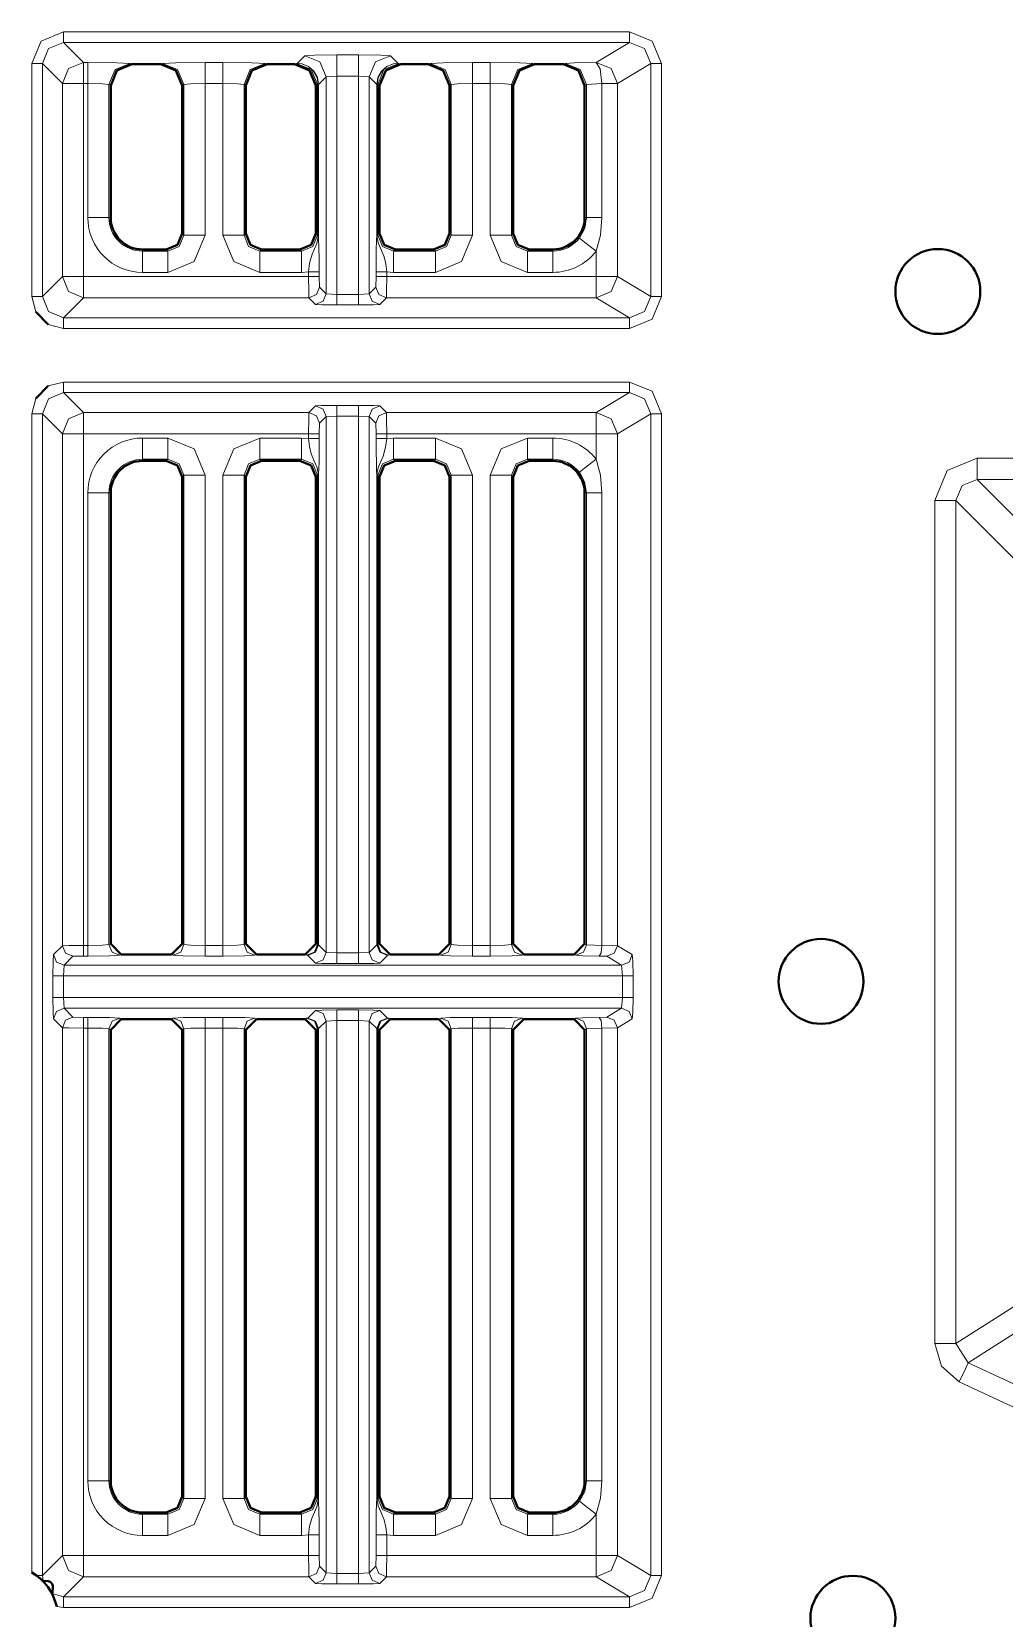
# Model space of a CAD drawing. Header units: millimetres. Extents: x 0 to 2941, y -405 to 1422.
# Drawn here: x 943.9 to 989.7, y 1053.2 to 1127.9 of the extents above; entities that cross this region are included whole.
import ezdxf

# ---------------------------------------------------------------- set-up
doc = ezdxf.new("R2010")
doc.units = ezdxf.units.MM
doc.layers.add('FINE', color=9, linetype='Continuous')
doc.layers.add('OUTLINE', color=7, linetype='Continuous')

msp = doc.modelspace()

# ---------------------------------------------------------------- linework, layer by layer
at = {"layer": 'FINE', "lineweight": 9}
for p, q in [((972.044, 1127.928), (945.379, 1127.928)), ((945.379, 1127.428), (972.044, 1127.428)), ((946.323, 1126.484), (945.379, 1127.428)), ((972.044, 1127.428), (970.471, 1126.484)), ((943.88, 1126.428), (943.88, 1115.453)), ((944.38, 1115.453), (944.38, 1126.428)), ((944.38, 1126.428), (945.323, 1125.484)), ((946.519, 1126.484), (946.323, 1126.484)), ((948.599, 1126.393), (948.516, 1126.434)), ((950.046, 1126.434), (949.963, 1126.393)), ((954.964, 1126.393), (954.881, 1126.434)), ((956.346, 1126.434), (956.264, 1126.393)), ((956.395, 1126.443), (956.346, 1126.434)), ((956.751, 1126.799), (956.395, 1126.443)), ((959.276, 1126.837), (958.251, 1126.837)), ((961.132, 1126.443), (960.776, 1126.799)), ((961.181, 1126.434), (961.132, 1126.443)), ((961.264, 1126.393), (961.181, 1126.434)), ((962.646, 1126.434), (962.564, 1126.393)), ((965.483, 1126.484), (964.643, 1126.484)), ((967.564, 1126.393), (967.481, 1126.434)), ((969.016, 1126.436), (968.929, 1126.393)), ((971.47, 1125.484), (973.044, 1126.429)), ((973.044, 1126.429), (973.044, 1115.452)), ((973.544, 1115.452), (973.544, 1126.429)), ((957.394, 1125.442), (957.751, 1125.8)), ((957.751, 1125.8), (958.251, 1125.838)), ((957.751, 1125.8), (957.751, 1115.582)), ((958.251, 1115.556), (958.251, 1125.838)), ((959.276, 1125.838), (959.276, 1115.556)), ((959.776, 1115.582), (959.776, 1125.8)), ((959.776, 1125.8), (960.134, 1125.442)), ((945.323, 1125.484), (945.323, 1116.397)), ((946.323, 1125.484), (946.519, 1125.484)), ((946.519, 1125.484), (946.519, 1119.172)), ((947.517, 1119.172), (947.517, 1125.435)), ((947.517, 1125.435), (947.599, 1125.394)), ((950.963, 1125.394), (951.045, 1125.435)), ((951.045, 1125.435), (951.045, 1118.34)), ((952.884, 1125.484), (952.884, 1118.34)), ((957.263, 1125.394), (957.345, 1125.435)), ((957.345, 1125.435), (957.377, 1125.446)), ((957.345, 1125.435), (957.345, 1118.34)), ((957.377, 1125.446), (957.377, 1125.442)), ((957.394, 1118.34), (957.394, 1125.442)), ((960.134, 1125.442), (960.134, 1118.34)), ((960.15, 1125.442), (960.15, 1125.446)), ((960.15, 1125.446), (960.182, 1125.435)), ((960.15, 1118.34), (960.15, 1125.442)), ((963.564, 1125.394), (963.645, 1125.435)), ((964.643, 1118.34), (964.643, 1125.484)), ((964.643, 1125.484), (965.483, 1125.484)), ((965.483, 1125.484), (965.483, 1118.34)), ((966.482, 1118.34), (966.482, 1125.435)), ((966.482, 1125.435), (966.564, 1125.394)), ((969.929, 1125.394), (970.015, 1125.437)), ((970.015, 1125.437), (970.742, 1125.484)), ((970.015, 1125.437), (970.015, 1119.172)), ((970.742, 1119.172), (970.742, 1125.484)), ((971.47, 1116.397), (971.47, 1125.484)), ((947.599, 1119.172), (947.517, 1119.172)), ((970.015, 1119.172), (969.929, 1119.172)), ((951.045, 1118.34), (950.963, 1118.421)), ((957.345, 1118.34), (957.263, 1118.421)), ((960.263, 1118.421), (960.182, 1118.34)), ((966.564, 1118.421), (966.482, 1118.34)), ((949.099, 1117.591), (949.099, 1117.672)), ((950.296, 1117.591), (949.099, 1117.591)), ((950.215, 1117.672), (950.296, 1117.591)), ((960.931, 1117.591), (961.013, 1117.672)), ((962.896, 1117.591), (960.931, 1117.591)), ((962.814, 1117.672), (962.896, 1117.591)), ((970.471, 1117.594), (970.471, 1116.397)), ((949.099, 1116.592), (950.296, 1116.592)), ((954.631, 1116.592), (956.596, 1116.592)), ((956.596, 1116.592), (956.923, 1116.623)), ((956.923, 1116.623), (956.923, 1116.397)), ((957.423, 1116.397), (957.423, 1116.623)), ((960.104, 1116.623), (960.104, 1116.397)), ((967.231, 1116.592), (968.429, 1116.592)), ((945.323, 1116.397), (944.38, 1115.453)), ((957.435, 1115.897), (957.423, 1116.397)), ((957.751, 1115.582), (957.435, 1115.897)), ((960.091, 1115.897), (959.776, 1115.582)), ((960.104, 1116.397), (960.091, 1115.897)), ((973.044, 1115.452), (971.47, 1116.397)), ((943.88, 1115.453), (944.068, 1114.726)), ((945.379, 1114.453), (946.323, 1115.397)), ((946.323, 1115.397), (956.936, 1115.397)), ((956.936, 1115.397), (957.251, 1115.082)), ((958.251, 1115.556), (957.751, 1115.582)), ((959.276, 1115.556), (958.251, 1115.556)), ((959.776, 1115.582), (959.276, 1115.556)), ((960.276, 1115.082), (960.591, 1115.397)), ((960.591, 1115.397), (970.471, 1115.397)), ((970.471, 1115.397), (972.044, 1114.453)), ((972.044, 1114.453), (945.379, 1114.453)), ((958.251, 1115.056), (959.276, 1115.056)), ((944.652, 1114.141), (945.379, 1113.954)), ((945.379, 1111.427), (944.652, 1111.239)), ((972.044, 1111.427), (945.379, 1111.427)), ((944.068, 1110.655), (943.88, 1109.928)), ((945.379, 1110.928), (972.044, 1110.928)), ((946.323, 1109.984), (945.379, 1110.928)), ((972.044, 1110.928), (970.471, 1109.984)), ((943.88, 1109.928), (943.88, 1055.348)), ((956.936, 1109.984), (946.323, 1109.984)), ((957.251, 1110.299), (956.936, 1109.984)), ((959.276, 1110.324), (958.251, 1110.324)), ((960.591, 1109.984), (960.276, 1110.299)), ((970.471, 1109.984), (960.591, 1109.984)), ((971.47, 1108.984), (973.044, 1109.928)), ((973.544, 1055.202), (973.544, 1109.928)), ((957.423, 1108.984), (957.435, 1109.484)), ((957.751, 1109.799), (958.251, 1109.825)), ((958.251, 1109.825), (959.276, 1109.825)), ((958.251, 1084.532), (958.251, 1109.825)), ((959.276, 1109.825), (959.276, 1084.532)), ((959.276, 1109.825), (959.776, 1109.799)), ((959.776, 1109.799), (960.091, 1109.484)), ((959.776, 1084.558), (959.776, 1109.799)), ((960.091, 1109.484), (960.104, 1108.984)), ((945.323, 1108.984), (945.323, 1084.873)), ((950.296, 1108.788), (949.099, 1108.788)), ((956.596, 1108.788), (954.631, 1108.788)), ((956.923, 1108.758), (956.596, 1108.788)), ((956.923, 1108.984), (956.923, 1108.758)), ((957.423, 1108.758), (957.423, 1108.984)), ((960.104, 1108.984), (960.104, 1108.758)), ((960.604, 1108.984), (970.471, 1108.984)), ((960.604, 1108.758), (960.604, 1108.984)), ((968.429, 1108.788), (967.231, 1108.788)), ((970.471, 1108.984), (970.471, 1107.786)), ((971.47, 1084.873), (971.47, 1108.984)), ((950.296, 1107.79), (950.215, 1107.708)), ((954.712, 1107.708), (954.631, 1107.79)), ((954.631, 1107.79), (956.596, 1107.79)), ((956.596, 1107.79), (956.514, 1107.708)), ((993.423, 1107.835), (988.418, 1107.835)), ((950.963, 1106.959), (951.045, 1107.041)), ((951.045, 1107.041), (951.045, 1084.923)), ((952.884, 1107.041), (952.884, 1084.886)), ((953.882, 1107.041), (953.963, 1106.959)), ((957.377, 1107.041), (957.377, 1084.915)), ((957.394, 1084.915), (957.394, 1107.041)), ((960.134, 1107.041), (960.134, 1084.915)), ((960.15, 1084.915), (960.15, 1107.041)), ((960.182, 1107.041), (960.263, 1106.959)), ((963.564, 1106.959), (963.645, 1107.041)), ((963.645, 1107.041), (963.645, 1084.923)), ((964.643, 1084.886), (964.643, 1107.041)), ((946.519, 1106.208), (946.519, 1084.886)), ((947.517, 1106.208), (947.599, 1106.208)), ((969.929, 1106.208), (970.015, 1106.208)), ((970.015, 1106.208), (970.015, 1084.921)), ((970.742, 1084.885), (970.742, 1106.208)), ((1010.59, 1084.665), (988.418, 1106.837)), ((988.418, 1106.837), (993.423, 1106.837)), ((986.422, 1105.839), (986.422, 1066.131)), ((987.42, 1105.839), (1009.592, 1083.667)), ((987.42, 1066.131), (987.42, 1105.839)), ((945.323, 1084.873), (944.903, 1084.453)), ((946.519, 1084.886), (946.323, 1084.886)), ((948.016, 1084.423), (948.099, 1084.464)), ((950.463, 1084.464), (950.546, 1084.423)), ((951.045, 1084.923), (950.963, 1084.964)), ((954.382, 1084.423), (954.464, 1084.464)), ((956.764, 1084.464), (956.846, 1084.423)), ((957.345, 1084.923), (957.263, 1084.964)), ((957.377, 1084.915), (957.345, 1084.923)), ((957.751, 1084.558), (957.394, 1084.915)), ((958.251, 1084.532), (957.751, 1084.558)), ((959.276, 1084.532), (958.251, 1084.532)), ((959.776, 1084.558), (959.276, 1084.532)), ((960.134, 1084.915), (959.776, 1084.558)), ((960.182, 1084.923), (960.15, 1084.915)), ((960.681, 1084.423), (960.764, 1084.464)), ((963.064, 1084.464), (963.146, 1084.423)), ((963.645, 1084.923), (963.564, 1084.964)), ((966.564, 1084.964), (966.482, 1084.923)), ((966.981, 1084.423), (967.064, 1084.464)), ((969.429, 1084.464), (969.515, 1084.421)), ((970.015, 1084.921), (969.929, 1084.964)), ((970.742, 1084.885), (970.015, 1084.921)), ((971.47, 1084.873), (970.742, 1084.885)), ((972.17, 1084.453), (971.47, 1084.873)), ((945.378, 1083.453), (945.403, 1083.953)), ((945.403, 1083.953), (945.823, 1084.373)), ((971.671, 1083.953), (945.403, 1083.953)), ((945.823, 1084.373), (946.323, 1084.386)), ((946.323, 1084.386), (946.519, 1084.386)), ((952.043, 1084.386), (952.884, 1084.386)), ((956.846, 1084.423), (956.894, 1084.415)), ((956.894, 1084.415), (957.251, 1084.058)), ((958.251, 1084.032), (959.276, 1084.032)), ((960.276, 1084.058), (960.633, 1084.415)), ((960.633, 1084.415), (960.681, 1084.423)), ((964.643, 1084.386), (965.483, 1084.386)), ((970.606, 1084.385), (970.97, 1084.373)), ((970.97, 1084.373), (971.671, 1083.953)), ((971.671, 1083.953), (971.713, 1083.453)), ((971.713, 1083.453), (971.713, 1082.427)), ((972.213, 1082.427), (972.213, 1083.453)), ((971.713, 1082.427), (945.378, 1082.427)), ((945.403, 1081.928), (945.378, 1082.427)), ((971.713, 1082.427), (971.671, 1081.928)), ((946.323, 1081.495), (945.823, 1081.508)), ((946.519, 1081.495), (946.323, 1081.495)), ((948.099, 1081.417), (948.016, 1081.458)), ((950.546, 1081.458), (950.463, 1081.417)), ((952.884, 1081.495), (952.043, 1081.495)), ((954.464, 1081.417), (954.382, 1081.458)), ((956.846, 1081.458), (956.764, 1081.417)), ((956.894, 1081.466), (956.846, 1081.458)), ((957.251, 1081.823), (956.894, 1081.466)), ((959.276, 1081.849), (958.251, 1081.849)), ((960.633, 1081.466), (960.276, 1081.823)), ((960.681, 1081.458), (960.633, 1081.466)), ((960.764, 1081.417), (960.681, 1081.458)), ((963.146, 1081.458), (963.064, 1081.417)), ((965.483, 1081.495), (964.643, 1081.495)), ((967.064, 1081.417), (966.981, 1081.458)), ((969.515, 1081.46), (969.429, 1081.417)), ((970.97, 1081.507), (970.606, 1081.495)), ((971.671, 1081.928), (970.97, 1081.507)), ((946.323, 1080.995), (946.519, 1080.995)), ((946.323, 1056.147), (946.323, 1080.995)), ((946.519, 1080.995), (946.519, 1059.672)), ((947.517, 1080.958), (947.599, 1080.917)), ((950.963, 1080.917), (951.045, 1080.958)), ((951.045, 1080.958), (951.045, 1058.84)), ((952.043, 1058.84), (952.043, 1080.995)), ((953.882, 1058.84), (953.882, 1080.958)), ((953.882, 1080.958), (953.963, 1080.917)), ((957.263, 1080.917), (957.345, 1080.958)), ((957.345, 1080.958), (957.377, 1080.966)), ((957.345, 1080.958), (957.345, 1058.84)), ((957.377, 1080.966), (957.377, 1058.84)), ((957.394, 1080.966), (957.751, 1081.323)), ((957.394, 1058.84), (957.394, 1080.966)), ((957.751, 1081.323), (958.251, 1081.349)), ((957.751, 1081.323), (957.751, 1055.331)), ((958.251, 1055.306), (958.251, 1081.349)), ((958.251, 1081.349), (959.276, 1081.349)), ((959.276, 1081.349), (959.276, 1055.306)), ((959.276, 1081.349), (959.776, 1081.323)), ((959.776, 1081.323), (960.134, 1080.966)), ((960.134, 1080.966), (960.134, 1058.84)), ((960.15, 1080.966), (960.182, 1080.958)), ((963.564, 1080.917), (963.645, 1080.958)), ((963.645, 1080.958), (963.645, 1058.84)), ((964.643, 1058.84), (964.643, 1080.995)), ((964.643, 1080.995), (965.483, 1080.995)), ((965.483, 1080.995), (965.483, 1058.84)), ((966.482, 1058.84), (966.482, 1080.958)), ((966.482, 1080.958), (966.564, 1080.917)), ((969.929, 1080.917), (970.015, 1080.96)), ((970.015, 1080.96), (970.742, 1080.996)), ((970.742, 1080.996), (971.47, 1081.008)), ((970.742, 1059.672), (970.742, 1080.996)), ((971.47, 1081.008), (972.17, 1081.428)), ((971.47, 1056.147), (971.47, 1081.008)), ((1009.592, 1080.256), (987.42, 1066.131)), ((987.996, 1065.227), (1010.168, 1079.352)), ((987.996, 1065.227), (987.42, 1066.131)), ((997.9, 1060.609), (987.996, 1065.227)), ((951.045, 1058.84), (950.963, 1058.921)), ((953.963, 1058.921), (953.882, 1058.84)), ((957.345, 1058.84), (957.263, 1058.921)), ((963.645, 1058.84), (963.564, 1058.921)), ((966.564, 1058.921), (966.482, 1058.84)), ((954.631, 1058.091), (954.712, 1058.172)), ((956.596, 1058.091), (954.631, 1058.091)), ((956.514, 1058.172), (956.596, 1058.091)), ((960.931, 1058.091), (961.013, 1058.172)), ((962.896, 1058.091), (960.931, 1058.091)), ((962.814, 1058.172), (962.896, 1058.091)), ((968.429, 1058.172), (968.429, 1058.091)), ((970.471, 1058.095), (970.471, 1056.147)), ((949.099, 1057.092), (950.296, 1057.092)), ((954.631, 1057.092), (956.596, 1057.092)), ((956.596, 1057.092), (956.923, 1057.123)), ((956.923, 1057.123), (956.923, 1056.147)), ((957.423, 1056.147), (957.423, 1057.123)), ((960.104, 1057.123), (960.104, 1056.147)), ((960.604, 1057.123), (960.931, 1057.092)), ((960.931, 1057.092), (962.896, 1057.092)), ((967.231, 1057.092), (968.429, 1057.092)), ((956.923, 1056.147), (946.323, 1056.147)), ((960.104, 1056.147), (960.091, 1055.647)), ((958.251, 1055.306), (957.751, 1055.331)), ((959.276, 1055.306), (958.251, 1055.306)), ((959.776, 1055.331), (959.276, 1055.306)), ((946.323, 1055.147), (956.936, 1055.147)), ((956.936, 1055.147), (957.251, 1054.832)), ((958.251, 1054.806), (959.276, 1054.806)), ((960.276, 1054.832), (960.591, 1055.147)), ((945.379, 1054.203), (944.84, 1054.361)), ((945.056, 1053.739), (945.379, 1053.703)), ((945.379, 1053.703), (972.044, 1053.703))]:
    msp.add_line(p, q, dxfattribs=at)
for points in [[(945.379, 1127.928), (944.319, 1127.488), (943.88, 1126.428)], [(945.379, 1127.428), (945.379, 1127.579), (945.379, 1127.928)], [(972.044, 1127.928), (972.044, 1127.579), (972.044, 1127.428)], [(973.544, 1126.429), (973.105, 1127.489), (972.044, 1127.928)], [(945.379, 1127.428), (944.672, 1127.135), (944.38, 1126.428)], [(973.044, 1126.429), (972.752, 1127.135), (972.044, 1127.428)], [(943.88, 1126.428), (944.229, 1126.428), (944.38, 1126.428)], [(946.323, 1126.484), (945.616, 1126.191), (945.323, 1125.484)], [(946.323, 1126.484), (946.323, 1126.182), (946.323, 1125.484)], [(948.516, 1126.434), (947.895, 1126.47), (946.519, 1126.484)], [(946.519, 1126.484), (946.519, 1126.182), (946.519, 1125.484)], [(948.516, 1126.434), (947.81, 1126.141), (947.517, 1125.435)], [(952.884, 1126.484), (952.043, 1126.484), (950.667, 1126.47), (950.046, 1126.434)], [(950.046, 1126.434), (950.752, 1126.141), (951.045, 1125.435)], [(952.043, 1126.484), (952.043, 1126.182), (952.043, 1125.484)], [(952.884, 1126.484), (952.884, 1126.182), (952.884, 1125.484)], [(954.881, 1126.434), (954.26, 1126.47), (952.884, 1126.484)], [(954.881, 1126.434), (954.175, 1126.141), (953.882, 1125.435)], [(956.346, 1126.434), (957.052, 1126.141), (957.345, 1125.435)], [(956.395, 1126.443), (956.419, 1126.443), (956.613, 1126.419), (956.924, 1126.291), (957.173, 1126.069), (957.336, 1125.777), (957.394, 1125.448)], [(956.395, 1126.443), (956.419, 1126.443), (956.611, 1126.418), (956.916, 1126.29), (957.161, 1126.066), (957.32, 1125.775), (957.377, 1125.446)], [(958.251, 1126.837), (957.204, 1126.826), (956.751, 1126.799)], [(956.751, 1126.799), (957.458, 1126.506), (957.751, 1125.8)], [(958.251, 1126.837), (958.251, 1126.536), (958.251, 1125.838)], [(959.276, 1126.837), (959.276, 1126.536), (959.276, 1125.838)], [(960.776, 1126.799), (960.323, 1126.826), (959.276, 1126.837)], [(960.776, 1126.799), (960.069, 1126.506), (959.776, 1125.8)], [(961.132, 1126.443), (961.108, 1126.443), (960.917, 1126.418), (960.611, 1126.29), (960.366, 1126.066), (960.207, 1125.775), (960.15, 1125.446), (960.138, 1125.447), (960.134, 1125.448), (960.134, 1125.442)], [(961.132, 1126.443), (961.108, 1126.443), (960.914, 1126.419), (960.603, 1126.291), (960.354, 1126.069), (960.191, 1125.777), (960.134, 1125.448)], [(961.181, 1126.434), (960.475, 1126.141), (960.182, 1125.435)], [(964.643, 1126.484), (963.267, 1126.47), (962.646, 1126.434)], [(962.646, 1126.434), (963.352, 1126.141), (963.645, 1125.435)], [(964.643, 1126.484), (964.643, 1126.182), (964.643, 1125.484)], [(965.483, 1126.484), (965.483, 1126.182), (965.483, 1125.484)], [(967.481, 1126.434), (966.86, 1126.47), (965.483, 1126.484)], [(967.481, 1126.434), (966.775, 1126.141), (966.482, 1125.435)], [(970.471, 1126.484), (969.451, 1126.466), (969.016, 1126.436)], [(970.015, 1125.437), (969.722, 1126.143), (969.016, 1126.436)], [(970.742, 1125.484), (970.66, 1126.182), (970.471, 1126.484)], [(971.47, 1125.484), (971.177, 1126.191), (970.471, 1126.484)], [(973.044, 1126.429), (973.198, 1126.429), (973.544, 1126.429)], [(958.251, 1125.838), (959.276, 1125.838), (959.776, 1125.8)], [(945.323, 1125.484), (945.625, 1125.484), (946.323, 1125.484)], [(956.923, 1116.397), (946.323, 1116.397), (946.323, 1125.484)], [(946.519, 1125.484), (947.207, 1125.47), (947.517, 1125.435)], [(951.045, 1125.435), (951.355, 1125.47), (952.043, 1125.484)], [(952.043, 1118.34), (952.043, 1125.484), (952.884, 1125.484)], [(952.884, 1125.484), (953.572, 1125.47), (953.882, 1125.435)], [(953.963, 1118.421), (953.882, 1118.34), (953.882, 1125.435), (953.963, 1125.394)], [(957.377, 1125.442), (957.377, 1118.34), (957.356, 1118.34), (957.345, 1118.34)], [(957.394, 1125.442), (957.394, 1125.448), (957.389, 1125.447), (957.377, 1125.446)], [(957.377, 1125.442), (957.389, 1125.442), (957.394, 1125.442)], [(960.134, 1125.442), (960.138, 1125.442), (960.15, 1125.442)], [(960.182, 1118.34), (960.182, 1125.435), (960.263, 1125.394)], [(963.645, 1125.435), (963.645, 1118.34), (963.564, 1118.421)], [(963.645, 1125.435), (963.955, 1125.47), (964.643, 1125.484)], [(965.483, 1125.484), (966.172, 1125.47), (966.482, 1125.435)], [(970.742, 1125.484), (971.255, 1125.484), (971.47, 1125.484)], [(946.519, 1119.172), (947.207, 1119.172), (947.517, 1119.172)], [(970.015, 1119.172), (969.931, 1118.669), (969.68, 1118.205)], [(970.015, 1119.172), (970.232, 1119.172), (970.742, 1119.172)], [(970.471, 1117.594), (970.674, 1118.352), (970.742, 1119.172)], [(951.045, 1118.34), (950.827, 1117.809), (950.296, 1117.591)], [(950.296, 1116.592), (951.532, 1117.104), (952.043, 1118.34)], [(951.045, 1118.34), (951.355, 1118.34), (952.043, 1118.34)], [(953.882, 1118.34), (953.572, 1118.34), (952.884, 1118.34)], [(952.884, 1118.34), (953.395, 1117.104), (954.631, 1116.592)], [(954.631, 1117.591), (954.1, 1117.809), (953.882, 1118.34)], [(957.345, 1118.34), (957.127, 1117.809), (956.596, 1117.591)], [(957.377, 1118.34), (957.375, 1118.27), (957.366, 1118.183), (957.306, 1117.944), (957.084, 1117.444), (956.973, 1117.03), (956.923, 1116.623)], [(957.377, 1118.34), (957.389, 1118.34), (957.394, 1118.34)], [(957.423, 1116.623), (957.42, 1117.215), (957.41, 1117.763), (957.397, 1118.171), (957.394, 1118.279), (957.394, 1118.313), (957.394, 1118.34)], [(960.134, 1118.34), (960.134, 1118.327), (960.133, 1118.3), (960.132, 1118.241), (960.13, 1118.192), (960.128, 1118.118), (960.114, 1117.624), (960.107, 1117.153), (960.104, 1116.623)], [(960.134, 1118.34), (960.138, 1118.34), (960.15, 1118.34)], [(960.604, 1116.623), (960.561, 1116.987), (960.483, 1117.33), (960.258, 1117.848), (960.207, 1117.985), (960.178, 1118.091), (960.155, 1118.237), (960.15, 1118.307), (960.15, 1118.34)], [(960.182, 1118.34), (960.171, 1118.34), (960.15, 1118.34)], [(960.931, 1117.591), (960.4, 1117.809), (960.182, 1118.34)], [(960.931, 1116.592), (962.896, 1116.592), (964.132, 1117.104), (964.643, 1118.34)], [(963.645, 1118.34), (963.427, 1117.809), (962.896, 1117.591)], [(964.643, 1118.34), (963.955, 1118.34), (963.645, 1118.34)], [(966.482, 1118.34), (966.172, 1118.34), (965.483, 1118.34)], [(965.483, 1118.34), (965.995, 1117.104), (967.231, 1116.592)], [(967.231, 1117.591), (966.7, 1117.809), (966.482, 1118.34)], [(969.68, 1118.205), (969.926, 1118.016), (970.471, 1117.594)], [(949.099, 1116.592), (949.099, 1117.281), (949.099, 1117.591)], [(950.296, 1117.591), (950.296, 1117.281), (950.296, 1116.592)], [(956.514, 1117.672), (956.596, 1117.591), (954.631, 1117.591), (954.712, 1117.672)], [(954.631, 1116.592), (954.631, 1117.281), (954.631, 1117.591)], [(956.596, 1116.592), (956.596, 1117.281), (956.596, 1117.591)], [(960.931, 1116.592), (960.931, 1117.281), (960.931, 1117.591)], [(962.896, 1116.592), (962.896, 1117.281), (962.896, 1117.591)], [(968.429, 1117.672), (968.429, 1117.591), (967.231, 1117.591), (967.313, 1117.672)], [(967.231, 1117.591), (967.231, 1117.281), (967.231, 1116.592)], [(968.429, 1117.591), (968.429, 1117.281), (968.429, 1116.592)], [(956.923, 1116.623), (957.272, 1116.623), (957.423, 1116.623)], [(960.104, 1116.623), (960.255, 1116.623), (960.604, 1116.623)], [(970.471, 1116.397), (960.604, 1116.397), (960.604, 1116.623), (960.931, 1116.592)], [(945.323, 1116.397), (945.616, 1115.69), (946.323, 1115.397)], [(945.323, 1116.397), (945.625, 1116.397), (946.323, 1116.397)], [(946.323, 1115.397), (946.323, 1115.699), (946.323, 1116.397)], [(956.923, 1116.397), (957.272, 1116.397), (957.423, 1116.397)], [(956.923, 1116.397), (956.927, 1115.699), (956.936, 1115.397)], [(956.936, 1115.397), (957.289, 1115.544), (957.435, 1115.897)], [(960.091, 1115.897), (960.238, 1115.544), (960.591, 1115.397)], [(960.104, 1116.397), (960.255, 1116.397), (960.604, 1116.397)], [(960.591, 1115.397), (960.6, 1115.699), (960.604, 1116.397)], [(970.471, 1115.397), (970.471, 1115.699), (970.471, 1116.397)], [(970.471, 1115.397), (971.177, 1115.69), (971.47, 1116.397)], [(971.47, 1116.397), (971.162, 1116.397), (970.471, 1116.397)], [(944.38, 1115.453), (944.229, 1115.453), (943.88, 1115.453)], [(945.379, 1114.453), (944.672, 1114.746), (944.38, 1115.453)], [(945.379, 1113.954), (972.044, 1113.954), (973.105, 1114.392), (973.544, 1115.452)], [(957.251, 1115.082), (957.604, 1115.228), (957.751, 1115.582)], [(957.251, 1115.082), (957.553, 1115.064), (958.251, 1115.056)], [(958.251, 1115.556), (958.251, 1115.207), (958.251, 1115.056)], [(959.276, 1115.556), (959.276, 1115.207), (959.276, 1115.056)], [(959.276, 1115.056), (959.974, 1115.064), (960.276, 1115.082)], [(959.776, 1115.582), (959.923, 1115.228), (960.276, 1115.082)], [(973.044, 1115.452), (972.752, 1114.746), (972.044, 1114.453)], [(973.544, 1115.452), (973.198, 1115.452), (973.044, 1115.452)], [(945.379, 1114.453), (945.379, 1114.303), (945.379, 1113.954)], [(972.044, 1114.453), (972.044, 1114.303), (972.044, 1113.954)], [(945.379, 1111.427), (945.379, 1111.078), (945.379, 1110.928)], [(972.044, 1111.427), (972.044, 1111.078), (972.044, 1110.928)], [(973.544, 1109.928), (973.105, 1110.988), (972.044, 1111.427)], [(944.38, 1109.928), (944.672, 1110.635), (945.379, 1110.928)], [(972.044, 1110.928), (972.752, 1110.635), (973.044, 1109.928)], [(944.38, 1109.928), (944.229, 1109.928), (943.88, 1109.928)], [(945.323, 1056.147), (944.38, 1055.203), (944.38, 1109.928), (945.323, 1108.984)], [(946.323, 1109.984), (945.616, 1109.691), (945.323, 1108.984)], [(946.323, 1108.984), (946.323, 1109.682), (946.323, 1109.984)], [(956.936, 1109.984), (956.927, 1109.682), (956.923, 1108.984)], [(956.936, 1109.984), (957.289, 1109.837), (957.435, 1109.484)], [(958.251, 1110.324), (957.553, 1110.317), (957.251, 1110.299)], [(957.251, 1110.299), (957.604, 1110.153), (957.751, 1109.799)], [(958.251, 1110.324), (958.251, 1110.173), (958.251, 1109.825)], [(959.276, 1110.324), (959.276, 1110.173), (959.276, 1109.825)], [(960.276, 1110.299), (959.974, 1110.317), (959.276, 1110.324)], [(960.276, 1110.299), (959.923, 1110.153), (959.776, 1109.799)], [(960.591, 1109.984), (960.238, 1109.837), (960.091, 1109.484)], [(960.604, 1108.984), (960.6, 1109.682), (960.591, 1109.984)], [(970.471, 1108.984), (970.471, 1109.682), (970.471, 1109.984)], [(971.47, 1108.984), (971.177, 1109.691), (970.471, 1109.984)], [(973.044, 1109.928), (973.044, 1055.202), (971.47, 1056.147)], [(973.544, 1109.928), (973.198, 1109.928), (973.044, 1109.928)], [(957.435, 1109.484), (957.751, 1109.799), (957.751, 1084.558)], [(946.323, 1108.984), (945.625, 1108.984), (945.323, 1108.984)], [(946.323, 1084.886), (946.323, 1108.984), (956.923, 1108.984)], [(949.099, 1107.79), (949.099, 1108.1), (949.099, 1108.788)], [(950.296, 1107.79), (950.296, 1108.1), (950.296, 1108.788)], [(952.884, 1084.886), (952.043, 1084.886), (952.043, 1107.041), (951.532, 1108.277), (950.296, 1108.788)], [(954.631, 1108.788), (953.395, 1108.277), (952.884, 1107.041)], [(954.631, 1107.79), (954.631, 1108.1), (954.631, 1108.788)], [(956.596, 1107.79), (956.596, 1108.1), (956.596, 1108.788)], [(956.923, 1108.984), (957.272, 1108.984), (957.423, 1108.984)], [(956.923, 1108.758), (957.272, 1108.758), (957.423, 1108.758)], [(956.923, 1108.758), (956.966, 1108.394), (957.044, 1108.051), (957.269, 1107.533), (957.32, 1107.396), (957.349, 1107.29), (957.372, 1107.144), (957.376, 1107.074), (957.377, 1107.041)], [(957.394, 1107.041), (957.394, 1107.054), (957.394, 1107.081), (957.395, 1107.14), (957.397, 1107.189), (957.399, 1107.263), (957.414, 1107.757), (957.42, 1108.228), (957.423, 1108.758)], [(960.604, 1108.984), (960.255, 1108.984), (960.104, 1108.984)], [(960.604, 1108.758), (960.255, 1108.758), (960.104, 1108.758)], [(960.104, 1108.758), (960.107, 1108.166), (960.117, 1107.618), (960.13, 1107.21), (960.133, 1107.102), (960.133, 1107.068), (960.134, 1107.041)], [(960.15, 1107.041), (960.152, 1107.111), (960.161, 1107.198), (960.221, 1107.437), (960.443, 1107.937), (960.554, 1108.351), (960.604, 1108.758)], [(962.896, 1108.788), (960.931, 1108.788), (960.604, 1108.758)], [(960.931, 1107.79), (960.931, 1108.1), (960.931, 1108.788)], [(962.896, 1107.79), (962.896, 1108.1), (962.896, 1108.788)], [(964.643, 1107.041), (964.132, 1108.277), (962.896, 1108.788)], [(967.231, 1108.788), (965.995, 1108.277), (965.483, 1107.041)], [(967.231, 1108.788), (967.231, 1108.1), (967.231, 1107.79)], [(968.429, 1108.788), (968.429, 1108.1), (968.429, 1107.79)], [(970.471, 1108.984), (971.162, 1108.984), (971.47, 1108.984)], [(949.099, 1107.708), (949.099, 1107.79), (950.296, 1107.79)], [(950.296, 1107.79), (950.827, 1107.572), (951.045, 1107.041)], [(953.882, 1107.041), (954.1, 1107.572), (954.631, 1107.79)], [(956.596, 1107.79), (957.127, 1107.572), (957.345, 1107.041)], [(960.182, 1107.041), (960.4, 1107.572), (960.931, 1107.79)], [(961.013, 1107.708), (960.931, 1107.79), (962.896, 1107.79), (962.814, 1107.708)], [(962.896, 1107.79), (963.427, 1107.572), (963.645, 1107.041)], [(966.482, 1107.041), (966.7, 1107.572), (967.231, 1107.79)], [(967.313, 1107.708), (967.231, 1107.79), (968.429, 1107.79), (968.429, 1107.708)], [(970.471, 1107.786), (969.926, 1107.365), (969.68, 1107.175)], [(970.742, 1106.208), (970.671, 1107.044), (970.471, 1107.786)], [(988.418, 1107.835), (987.006, 1107.251), (986.422, 1105.839)], [(988.418, 1106.837), (988.418, 1107.149), (988.418, 1107.835)], [(951.045, 1107.041), (951.355, 1107.041), (952.043, 1107.041)], [(953.882, 1107.041), (953.572, 1107.041), (952.884, 1107.041)], [(953.963, 1084.964), (953.882, 1084.923), (953.882, 1107.041)], [(957.263, 1106.959), (957.345, 1107.041), (957.345, 1084.923)], [(957.377, 1107.041), (957.356, 1107.041), (957.345, 1107.041)], [(957.377, 1107.041), (957.389, 1107.041), (957.394, 1107.041)], [(960.15, 1107.041), (960.138, 1107.041), (960.134, 1107.041)], [(960.182, 1107.041), (960.171, 1107.041), (960.15, 1107.041)], [(960.263, 1084.964), (960.182, 1084.923), (960.182, 1107.041)], [(964.643, 1107.041), (963.955, 1107.041), (963.645, 1107.041)], [(965.483, 1107.041), (965.483, 1084.886), (964.643, 1084.886)], [(965.483, 1107.041), (966.172, 1107.041), (966.482, 1107.041)], [(966.482, 1084.923), (966.482, 1107.041), (966.564, 1106.959)], [(969.68, 1107.175), (969.927, 1106.721), (970.015, 1106.208)], [(946.519, 1106.208), (947.207, 1106.208), (947.517, 1106.208)], [(947.599, 1084.964), (947.517, 1084.923), (947.517, 1106.208)], [(970.742, 1106.208), (970.232, 1106.208), (970.015, 1106.208)], [(987.42, 1105.839), (987.711, 1106.546), (988.418, 1106.837)], [(987.42, 1105.839), (987.108, 1105.839), (986.422, 1105.839)], [(944.903, 1084.453), (944.885, 1084.151), (944.878, 1083.453), (944.878, 1082.427)], [(944.903, 1084.453), (945.05, 1084.1), (945.403, 1083.953)], [(946.323, 1084.886), (945.625, 1084.882), (945.323, 1084.873)], [(945.323, 1084.873), (945.47, 1084.52), (945.823, 1084.373)], [(946.323, 1084.886), (946.323, 1084.537), (946.323, 1084.386)], [(947.517, 1084.923), (947.207, 1084.896), (946.519, 1084.886)], [(946.519, 1084.886), (946.519, 1084.537), (946.519, 1084.386)], [(947.517, 1084.923), (947.664, 1084.57), (948.016, 1084.423)], [(950.546, 1084.423), (950.898, 1084.57), (951.045, 1084.923)], [(952.043, 1084.886), (951.355, 1084.896), (951.045, 1084.923)], [(952.043, 1084.386), (952.043, 1084.537), (952.043, 1084.886)], [(953.882, 1084.923), (953.572, 1084.896), (952.884, 1084.886)], [(952.884, 1084.386), (952.884, 1084.537), (952.884, 1084.886)], [(954.382, 1084.423), (954.029, 1084.57), (953.882, 1084.923)], [(957.345, 1084.923), (957.198, 1084.57), (956.846, 1084.423)], [(957.394, 1084.915), (957.247, 1084.562), (956.894, 1084.415)], [(957.377, 1084.915), (957.234, 1084.563), (956.894, 1084.415)], [(957.751, 1084.558), (957.604, 1084.204), (957.251, 1084.058)], [(957.394, 1084.915), (957.389, 1084.915), (957.377, 1084.915)], [(958.251, 1084.532), (958.251, 1084.183), (958.251, 1084.032)], [(959.276, 1084.532), (959.276, 1084.183), (959.276, 1084.032)], [(959.776, 1084.558), (959.923, 1084.204), (960.276, 1084.058)], [(960.134, 1084.915), (960.28, 1084.562), (960.633, 1084.415)], [(960.15, 1084.915), (960.138, 1084.915), (960.134, 1084.915)], [(960.15, 1084.915), (960.293, 1084.563), (960.633, 1084.415)], [(960.182, 1084.923), (960.329, 1084.57), (960.681, 1084.423)], [(963.146, 1084.423), (963.498, 1084.57), (963.645, 1084.923)], [(964.643, 1084.886), (963.955, 1084.896), (963.645, 1084.923)], [(964.643, 1084.386), (964.643, 1084.537), (964.643, 1084.886)], [(966.482, 1084.923), (966.172, 1084.896), (965.483, 1084.886)], [(965.483, 1084.386), (965.483, 1084.537), (965.483, 1084.886)], [(966.981, 1084.423), (966.629, 1084.57), (966.482, 1084.923)], [(970.015, 1084.921), (969.868, 1084.568), (969.515, 1084.421)], [(970.742, 1084.885), (970.701, 1084.536), (970.606, 1084.385)], [(971.47, 1084.873), (971.323, 1084.52), (970.97, 1084.373)], [(972.17, 1084.453), (972.024, 1084.1), (971.671, 1083.953)], [(972.213, 1083.453), (972.2, 1084.151), (972.17, 1084.453)], [(946.519, 1084.386), (947.551, 1084.397), (948.016, 1084.423)], [(950.546, 1084.423), (951.011, 1084.397), (952.043, 1084.386)], [(952.884, 1084.386), (953.916, 1084.397), (954.382, 1084.423)], [(957.251, 1084.058), (957.553, 1084.04), (958.251, 1084.032)], [(959.276, 1084.032), (959.974, 1084.04), (960.276, 1084.058)], [(963.146, 1084.423), (963.611, 1084.397), (964.643, 1084.386)], [(965.483, 1084.386), (966.516, 1084.397), (966.981, 1084.423)], [(969.515, 1084.421), (969.841, 1084.399), (970.606, 1084.385)], [(944.878, 1083.453), (945.029, 1083.453), (945.378, 1083.453)], [(945.378, 1082.427), (945.378, 1083.453), (971.713, 1083.453)], [(972.213, 1083.453), (972.059, 1083.453), (971.713, 1083.453)], [(944.878, 1082.427), (945.029, 1082.427), (945.378, 1082.427)], [(944.878, 1082.427), (944.885, 1081.73), (944.903, 1081.428)], [(972.213, 1082.427), (972.059, 1082.427), (971.713, 1082.427)], [(972.17, 1081.428), (972.2, 1081.73), (972.213, 1082.427)], [(944.903, 1081.428), (945.05, 1081.781), (945.403, 1081.928)], [(945.323, 1081.008), (945.47, 1081.361), (945.823, 1081.508)], [(945.823, 1081.508), (945.403, 1081.928), (971.671, 1081.928)], [(946.323, 1080.995), (946.323, 1081.344), (946.323, 1081.495)], [(946.519, 1081.495), (946.519, 1081.344), (946.519, 1080.995)], [(948.016, 1081.458), (947.551, 1081.484), (946.519, 1081.495)], [(948.016, 1081.458), (947.664, 1081.311), (947.517, 1080.958)], [(952.043, 1081.495), (951.011, 1081.484), (950.546, 1081.458)], [(951.045, 1080.958), (950.898, 1081.311), (950.546, 1081.458)], [(952.043, 1080.995), (952.043, 1081.344), (952.043, 1081.495)], [(952.884, 1080.995), (952.884, 1081.344), (952.884, 1081.495)], [(954.382, 1081.458), (953.916, 1081.484), (952.884, 1081.495)], [(953.882, 1080.958), (954.029, 1081.311), (954.382, 1081.458)], [(956.846, 1081.458), (957.198, 1081.311), (957.345, 1080.958)], [(956.894, 1081.466), (957.247, 1081.319), (957.394, 1080.966)], [(956.894, 1081.466), (957.234, 1081.318), (957.377, 1080.966)], [(958.251, 1081.849), (957.553, 1081.841), (957.251, 1081.823)], [(957.251, 1081.823), (957.604, 1081.676), (957.751, 1081.323)], [(958.251, 1081.849), (958.251, 1081.697), (958.251, 1081.349)], [(959.276, 1081.849), (959.276, 1081.697), (959.276, 1081.349)], [(960.276, 1081.823), (959.974, 1081.841), (959.276, 1081.849)], [(960.276, 1081.823), (959.923, 1081.676), (959.776, 1081.323)], [(960.633, 1081.466), (960.28, 1081.319), (960.134, 1080.966)], [(960.633, 1081.466), (960.293, 1081.318), (960.15, 1080.966)], [(960.681, 1081.458), (960.329, 1081.311), (960.182, 1080.958)], [(964.643, 1081.495), (963.611, 1081.484), (963.146, 1081.458)], [(963.146, 1081.458), (963.498, 1081.311), (963.645, 1080.958)], [(964.643, 1081.495), (964.643, 1081.344), (964.643, 1080.995)], [(965.483, 1081.495), (965.483, 1081.344), (965.483, 1080.995)], [(966.981, 1081.458), (966.516, 1081.484), (965.483, 1081.495)], [(966.981, 1081.458), (966.629, 1081.311), (966.482, 1080.958)], [(970.606, 1081.495), (969.841, 1081.482), (969.515, 1081.46)], [(970.015, 1080.96), (969.868, 1081.313), (969.515, 1081.46)], [(970.742, 1080.996), (970.701, 1081.345), (970.606, 1081.495)], [(971.47, 1081.008), (971.323, 1081.361), (970.97, 1081.507)], [(972.17, 1081.428), (972.024, 1081.781), (971.671, 1081.928)], [(944.903, 1081.428), (945.323, 1081.008), (945.323, 1056.147)], [(945.323, 1081.008), (945.625, 1080.999), (946.323, 1080.995)], [(946.519, 1080.995), (947.207, 1080.984), (947.517, 1080.958)], [(947.599, 1059.672), (947.517, 1059.672), (947.517, 1080.958)], [(951.045, 1080.958), (951.355, 1080.984), (952.043, 1080.995)], [(952.043, 1080.995), (952.884, 1080.995), (952.884, 1058.84), (953.395, 1057.604), (954.631, 1057.092)], [(952.884, 1080.995), (953.572, 1080.984), (953.882, 1080.958)], [(957.377, 1080.966), (957.389, 1080.966), (957.394, 1080.966)], [(960.091, 1055.647), (959.776, 1055.331), (959.776, 1081.323)], [(960.134, 1080.966), (960.138, 1080.966), (960.15, 1080.966)], [(960.604, 1057.123), (960.561, 1057.487), (960.483, 1057.83), (960.258, 1058.348), (960.207, 1058.485), (960.178, 1058.591), (960.155, 1058.737), (960.15, 1058.807), (960.15, 1058.84), (960.15, 1080.966)], [(960.263, 1058.921), (960.182, 1058.84), (960.182, 1080.958), (960.263, 1080.917)], [(963.645, 1080.958), (963.955, 1080.984), (964.643, 1080.995)], [(965.483, 1080.995), (966.172, 1080.984), (966.482, 1080.958)], [(970.015, 1080.96), (970.015, 1059.672), (969.929, 1059.672)], [(987.42, 1066.131), (987.108, 1066.131), (986.422, 1066.131)], [(986.422, 1066.131), (986.734, 1065.059), (987.575, 1064.322)], [(987.996, 1065.227), (987.865, 1064.944), (987.575, 1064.322)], [(987.575, 1064.322), (997.478, 1059.704), (998.394, 1059.071), (999.048, 1058.17), (999.367, 1057.104), (999.385, 1056.481)], [(946.519, 1059.672), (947.207, 1059.672), (947.517, 1059.672)], [(970.015, 1059.672), (969.931, 1059.169), (969.68, 1058.705)], [(970.015, 1059.672), (970.232, 1059.672), (970.742, 1059.672)], [(970.471, 1058.095), (970.674, 1058.852), (970.742, 1059.672)], [(951.045, 1058.84), (950.827, 1058.309), (950.296, 1058.091)], [(950.296, 1057.092), (951.532, 1057.604), (952.043, 1058.84)], [(951.045, 1058.84), (951.355, 1058.84), (952.043, 1058.84)], [(953.882, 1058.84), (953.572, 1058.84), (952.884, 1058.84)], [(954.631, 1058.091), (954.1, 1058.309), (953.882, 1058.84)], [(957.345, 1058.84), (957.127, 1058.309), (956.596, 1058.091)], [(957.377, 1058.84), (957.375, 1058.77), (957.366, 1058.683), (957.306, 1058.444), (957.084, 1057.944), (956.973, 1057.53), (956.923, 1057.123)], [(957.377, 1058.84), (957.356, 1058.84), (957.345, 1058.84)], [(957.377, 1058.84), (957.389, 1058.84), (957.394, 1058.84)], [(957.423, 1057.123), (957.42, 1057.715), (957.41, 1058.263), (957.397, 1058.671), (957.394, 1058.779), (957.394, 1058.813), (957.394, 1058.84)], [(960.134, 1058.84), (960.134, 1058.827), (960.133, 1058.8), (960.132, 1058.741), (960.13, 1058.692), (960.128, 1058.618), (960.114, 1058.124), (960.107, 1057.653), (960.104, 1057.123)], [(960.15, 1058.84), (960.138, 1058.84), (960.134, 1058.84)], [(960.182, 1058.84), (960.171, 1058.84), (960.15, 1058.84)], [(960.931, 1058.091), (960.4, 1058.309), (960.182, 1058.84)], [(963.645, 1058.84), (963.427, 1058.309), (962.896, 1058.091)], [(962.896, 1057.092), (964.132, 1057.604), (964.643, 1058.84)], [(964.643, 1058.84), (963.955, 1058.84), (963.645, 1058.84)], [(966.482, 1058.84), (966.172, 1058.84), (965.483, 1058.84)], [(965.483, 1058.84), (965.995, 1057.604), (967.231, 1057.092)], [(967.231, 1058.091), (966.7, 1058.309), (966.482, 1058.84)], [(969.68, 1058.705), (969.926, 1058.516), (970.471, 1058.095)], [(950.215, 1058.172), (950.296, 1058.091), (949.099, 1058.091), (949.099, 1058.172)], [(949.099, 1057.092), (949.099, 1057.781), (949.099, 1058.091)], [(950.296, 1057.092), (950.296, 1057.781), (950.296, 1058.091)], [(954.631, 1057.092), (954.631, 1057.781), (954.631, 1058.091)], [(956.596, 1057.092), (956.596, 1057.781), (956.596, 1058.091)], [(960.931, 1057.092), (960.931, 1057.781), (960.931, 1058.091)], [(962.896, 1057.092), (962.896, 1057.781), (962.896, 1058.091)], [(968.429, 1058.091), (967.231, 1058.091), (967.313, 1058.172)], [(967.231, 1058.091), (967.231, 1057.781), (967.231, 1057.092)], [(968.429, 1058.091), (968.429, 1057.781), (968.429, 1057.092)], [(956.923, 1057.123), (957.272, 1057.123), (957.423, 1057.123)], [(960.604, 1057.123), (960.255, 1057.123), (960.104, 1057.123)], [(970.471, 1056.147), (960.604, 1056.147), (960.604, 1057.123)], [(945.323, 1056.147), (945.625, 1056.147), (946.323, 1056.147)], [(945.323, 1056.147), (945.616, 1055.44), (946.323, 1055.147)], [(946.323, 1055.147), (946.323, 1055.449), (946.323, 1056.147)], [(956.923, 1056.147), (957.272, 1056.147), (957.423, 1056.147)], [(956.923, 1056.147), (956.927, 1055.449), (956.936, 1055.147)], [(957.751, 1055.331), (957.435, 1055.647), (957.423, 1056.147)], [(960.604, 1056.147), (960.255, 1056.147), (960.104, 1056.147)], [(960.591, 1055.147), (960.6, 1055.449), (960.604, 1056.147)], [(970.471, 1055.147), (970.471, 1055.449), (970.471, 1056.147)], [(971.47, 1056.147), (971.162, 1056.147), (970.471, 1056.147)], [(970.471, 1055.147), (971.177, 1055.44), (971.47, 1056.147)], [(956.936, 1055.147), (957.289, 1055.294), (957.435, 1055.647)], [(957.251, 1054.832), (957.604, 1054.978), (957.751, 1055.331)], [(958.251, 1054.806), (958.251, 1054.957), (958.251, 1055.306)], [(959.276, 1054.806), (959.276, 1054.957), (959.276, 1055.306)], [(960.276, 1054.832), (959.923, 1054.978), (959.776, 1055.331)], [(960.591, 1055.147), (960.238, 1055.294), (960.091, 1055.647)], [(944.412, 1054.948), (944.38, 1055.203), (944.301, 1055.203), (944.102, 1055.203)], [(972.044, 1054.203), (945.379, 1054.203), (946.323, 1055.147)], [(957.251, 1054.832), (957.553, 1054.813), (958.251, 1054.806)], [(959.276, 1054.806), (959.974, 1054.813), (960.276, 1054.832)], [(960.591, 1055.147), (970.471, 1055.147), (972.044, 1054.203)], [(973.044, 1055.202), (972.752, 1054.495), (972.044, 1054.203)], [(972.044, 1053.703), (973.105, 1054.142), (973.544, 1055.202)], [(973.544, 1055.202), (973.198, 1055.202), (973.044, 1055.202)], [(945.379, 1054.203), (945.379, 1054.052), (945.379, 1053.703)], [(972.044, 1054.203), (972.044, 1054.052), (972.044, 1053.703)]]:
    msp.add_lwpolyline(points, dxfattribs=at)
for points in [[(946.519, 1119.172, 0.414204), (949.099, 1116.592)], [(947.517, 1119.172, 0.414214), (949.099, 1117.591)], [(968.429, 1117.591, 0.232249), (969.68, 1118.205)], [(968.429, 1116.592, 0.232236), (970.471, 1117.594)], [(949.099, 1108.788, 0.414243), (946.519, 1106.208)], [(970.471, 1107.786, 0.232206), (968.429, 1108.788)], [(949.099, 1107.79, 0.414214), (947.517, 1106.208)], [(969.68, 1107.175, 0.232272), (968.429, 1107.79)], [(946.519, 1059.672, 0.414223), (949.099, 1057.093)], [(947.517, 1059.672, 0.414245), (949.099, 1058.091)], [(968.429, 1058.091, 0.232249), (969.68, 1058.705)], [(968.429, 1057.093, 0.2322), (970.471, 1058.095)]]:
    msp.add_lwpolyline(points, format="xyb", dxfattribs=at)
at = {"layer": 'OUTLINE', "lineweight": 40}
for p, q in [((961.264, 1126.393), (962.564, 1126.393)), ((967.564, 1126.393), (968.929, 1126.393)), ((947.599, 1125.394), (947.599, 1119.172)), ((950.963, 1125.394), (950.963, 1118.421)), ((953.963, 1125.394), (953.963, 1118.421)), ((957.263, 1125.394), (957.263, 1118.421)), ((960.263, 1125.394), (960.263, 1118.421)), ((963.564, 1125.394), (963.564, 1118.421)), ((966.564, 1125.394), (966.564, 1118.421)), ((969.929, 1125.394), (969.929, 1119.172)), ((950.215, 1117.672), (949.099, 1117.672)), ((956.514, 1117.672), (954.712, 1117.672)), ((962.814, 1117.672), (961.013, 1117.672)), ((968.429, 1117.672), (967.313, 1117.672)), ((944.652, 1114.141), (944.068, 1114.726)), ((944.068, 1110.655), (944.652, 1111.239)), ((950.215, 1107.708), (949.099, 1107.708)), ((956.514, 1107.708), (954.712, 1107.708)), ((962.814, 1107.708), (961.013, 1107.708)), ((968.429, 1107.708), (967.313, 1107.708)), ((950.963, 1106.959), (950.963, 1084.964)), ((953.963, 1106.959), (953.963, 1084.964)), ((960.263, 1106.959), (960.263, 1084.964)), ((966.564, 1106.959), (966.564, 1084.964)), ((947.599, 1106.208), (947.599, 1084.964)), ((948.099, 1084.464), (947.599, 1084.964)), ((948.099, 1084.464), (950.463, 1084.464)), ((950.963, 1084.964), (950.463, 1084.464)), ((954.464, 1084.464), (953.963, 1084.964)), ((954.464, 1084.464), (956.764, 1084.464)), ((960.764, 1084.464), (960.263, 1084.964)), ((960.764, 1084.464), (963.064, 1084.464)), ((967.064, 1084.464), (966.564, 1084.964)), ((967.064, 1084.464), (969.429, 1084.464)), ((947.599, 1080.917), (948.099, 1081.417)), ((947.599, 1080.917), (947.599, 1059.672)), ((948.099, 1081.417), (950.463, 1081.417)), ((950.463, 1081.417), (950.963, 1080.917)), ((950.963, 1080.917), (950.963, 1058.921)), ((953.963, 1080.917), (954.464, 1081.417)), ((953.963, 1080.917), (953.963, 1058.921)), ((954.464, 1081.417), (956.764, 1081.417)), ((956.764, 1081.417), (957.263, 1080.917)), ((960.263, 1080.917), (960.764, 1081.417)), ((960.263, 1080.917), (960.263, 1058.921)), ((960.764, 1081.417), (963.064, 1081.417)), ((963.064, 1081.417), (963.564, 1080.917)), ((963.564, 1080.917), (963.564, 1058.921)), ((966.564, 1080.917), (967.064, 1081.417)), ((966.564, 1080.917), (966.564, 1058.921)), ((967.064, 1081.417), (969.429, 1081.417)), ((969.429, 1081.417), (969.929, 1080.917)), ((969.929, 1080.917), (969.929, 1059.672)), ((950.215, 1058.172), (949.099, 1058.172)), ((956.514, 1058.172), (954.712, 1058.172)), ((943.88, 1055.348), (944.102, 1055.203))]:
    msp.add_line(p, q, dxfattribs=at)
for points in [[(947.599, 1125.394), (947.891, 1126.1), (948.599, 1126.393)], [(948.599, 1126.393), (949.963, 1126.393), (950.671, 1126.1), (950.963, 1125.394)], [(953.963, 1125.394), (954.256, 1126.1), (954.964, 1126.393)], [(954.964, 1126.393), (956.264, 1126.393), (956.971, 1126.1), (957.263, 1125.394)], [(960.263, 1125.394), (960.556, 1126.1), (961.264, 1126.393)], [(962.564, 1126.393), (963.271, 1126.1), (963.564, 1125.394)], [(966.564, 1125.394), (966.856, 1126.1), (967.564, 1126.393)], [(968.929, 1126.393), (969.637, 1126.1), (969.929, 1125.394)], [(950.963, 1118.421), (950.744, 1117.892), (950.215, 1117.672)], [(954.712, 1117.672), (954.183, 1117.892), (953.963, 1118.421)], [(957.263, 1118.421), (957.044, 1117.892), (956.514, 1117.672)], [(961.013, 1117.672), (960.483, 1117.892), (960.263, 1118.421)], [(963.564, 1118.421), (963.344, 1117.892), (962.814, 1117.672)], [(967.313, 1117.672), (966.783, 1117.892), (966.564, 1118.421)], [(950.215, 1107.708), (950.744, 1107.489), (950.963, 1106.959)], [(953.963, 1106.959), (954.183, 1107.489), (954.712, 1107.708)], [(956.514, 1107.708), (957.044, 1107.489), (957.263, 1106.959)], [(960.263, 1106.959), (960.483, 1107.489), (961.013, 1107.708)], [(962.814, 1107.708), (963.344, 1107.489), (963.564, 1106.959)], [(966.564, 1106.959), (966.783, 1107.489), (967.313, 1107.708)], [(957.263, 1106.959), (957.263, 1084.964), (956.764, 1084.464)], [(963.564, 1106.959), (963.564, 1084.964), (963.064, 1084.464)], [(969.929, 1106.208), (969.929, 1084.964), (969.429, 1084.464)], [(957.263, 1080.917), (957.263, 1058.921), (957.044, 1058.392), (956.514, 1058.172)], [(950.963, 1058.921), (950.744, 1058.392), (950.215, 1058.172)], [(954.712, 1058.172), (954.183, 1058.392), (953.963, 1058.921)], [(962.814, 1058.172), (961.013, 1058.172), (960.483, 1058.392), (960.263, 1058.921)], [(963.564, 1058.921), (963.344, 1058.392), (962.814, 1058.172)], [(968.429, 1058.172), (967.313, 1058.172), (966.783, 1058.392), (966.564, 1058.921)], [(944.102, 1055.203), (944.273, 1055.069), (944.364, 1054.99), (944.401, 1054.956), (944.412, 1054.948)], [(944.84, 1054.361), (944.859, 1054.435), (944.881, 1054.605), (944.871, 1054.716), (944.836, 1054.811), (944.827, 1054.826), (944.822, 1054.833), (944.82, 1054.836), (944.818, 1054.838), (944.817, 1054.84), (944.815, 1054.842), (944.813, 1054.845), (944.81, 1054.849), (944.802, 1054.858), (944.785, 1054.876), (944.745, 1054.906), (944.648, 1054.945), (944.413, 1054.948)], [(944.84, 1054.361), (944.847, 1054.342), (944.876, 1054.277), (944.944, 1054.111), (945.016, 1053.892), (945.056, 1053.739)]]:
    msp.add_lwpolyline(points, dxfattribs=at)
for points in [[(947.599, 1119.172, 0.414214), (949.099, 1117.672)], [(968.429, 1117.672, 0.414197), (969.929, 1119.172)], [(949.099, 1107.708, 0.414214), (947.599, 1106.208)], [(969.929, 1106.208, 0.41423), (968.429, 1107.708)], [(947.599, 1059.672, 0.414214), (949.099, 1058.172)], [(968.429, 1058.172, 0.414197), (969.929, 1059.672)], [(945.056, 1053.739, 0.207873), (943.88, 1055.348)]]:
    msp.add_lwpolyline(points, format="xyb", dxfattribs=at)
for points in [[(988.567, 1115.69, 0.414201), (986.567, 1117.69, 0.414214), (984.567, 1115.69, 0.414214), (986.567, 1113.69, 0.414226)], [(979.067, 1083.19, 0.414251), (981.067, 1081.191, 0.414201), (983.067, 1083.19, 0.414201), (981.067, 1085.19, 0.414201)], [(980.567, 1053.19, 0.414214), (982.567, 1051.19, 0.414214), (984.567, 1053.19, 0.414214), (982.567, 1055.191, 0.414214)]]:
    msp.add_lwpolyline(points, format="xyb", close=True, dxfattribs=at)

doc.saveas('drawing.dxf')
